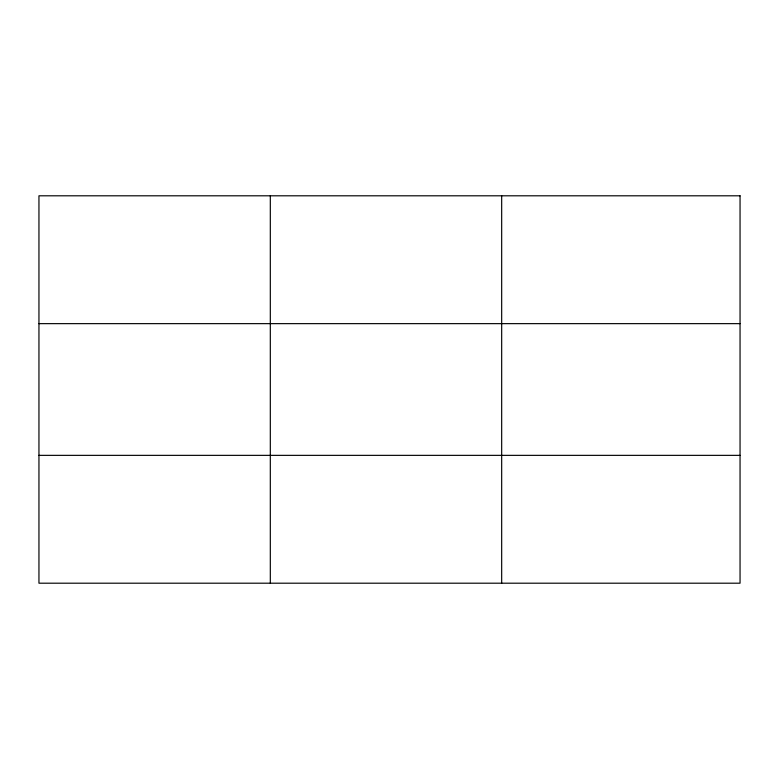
<?xml version="1.0" encoding="UTF-8"?>
<svg xmlns="http://www.w3.org/2000/svg" width="779" height="779" viewBox="0 0 779 779"><rect width="100%" height="100%" fill="white"/><g stroke="black" fill="none" stroke-linecap="round" stroke-linejoin="round"><path stroke-width="1.17" d="M270.313 583.198L270.313 195.802M501.676 583.198L501.676 195.802M38.95 323.645L740.05 323.645M38.95 455.355L740.05 455.355M740.05 195.802L740.05 583.198L38.95 583.198L38.95 195.802L740.05 195.802"/></g></svg>
